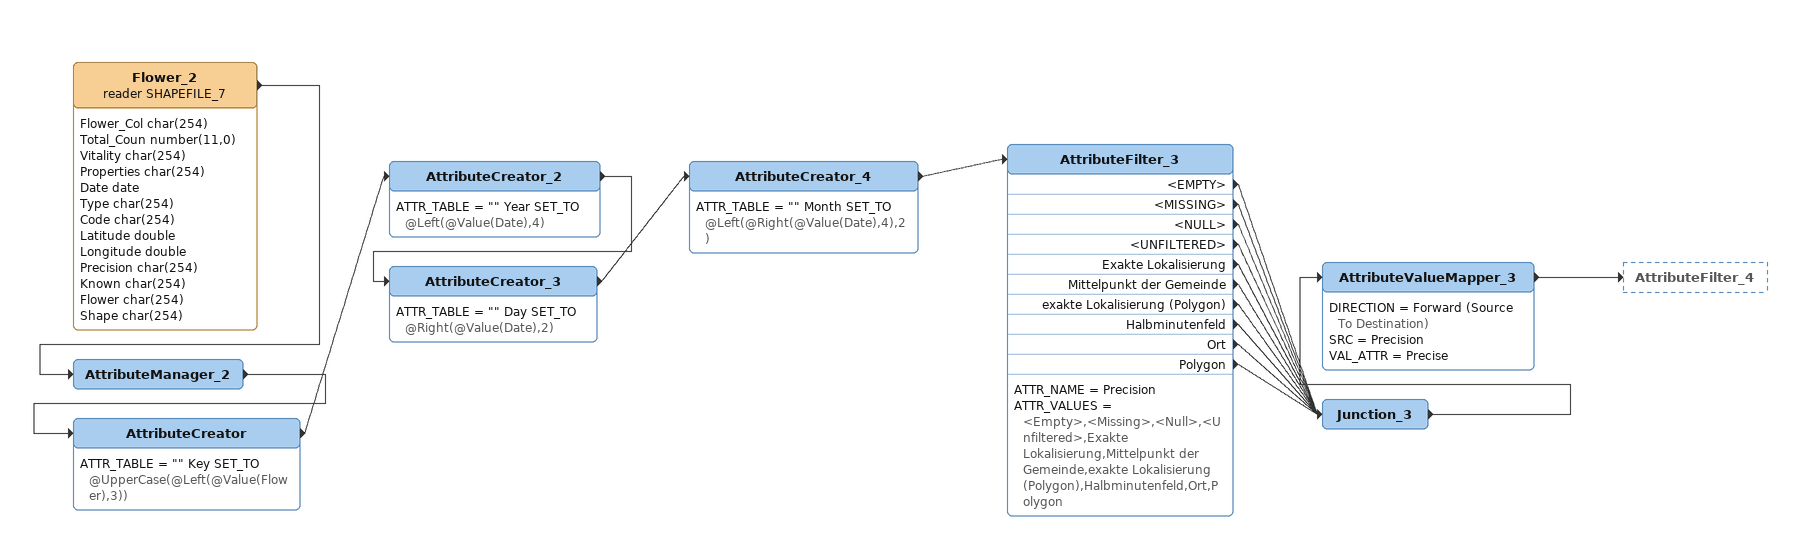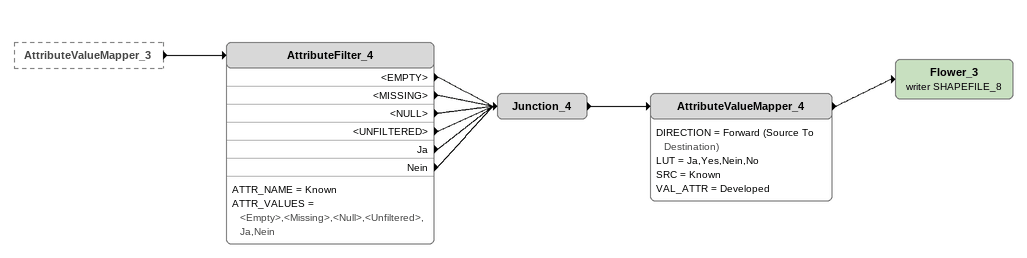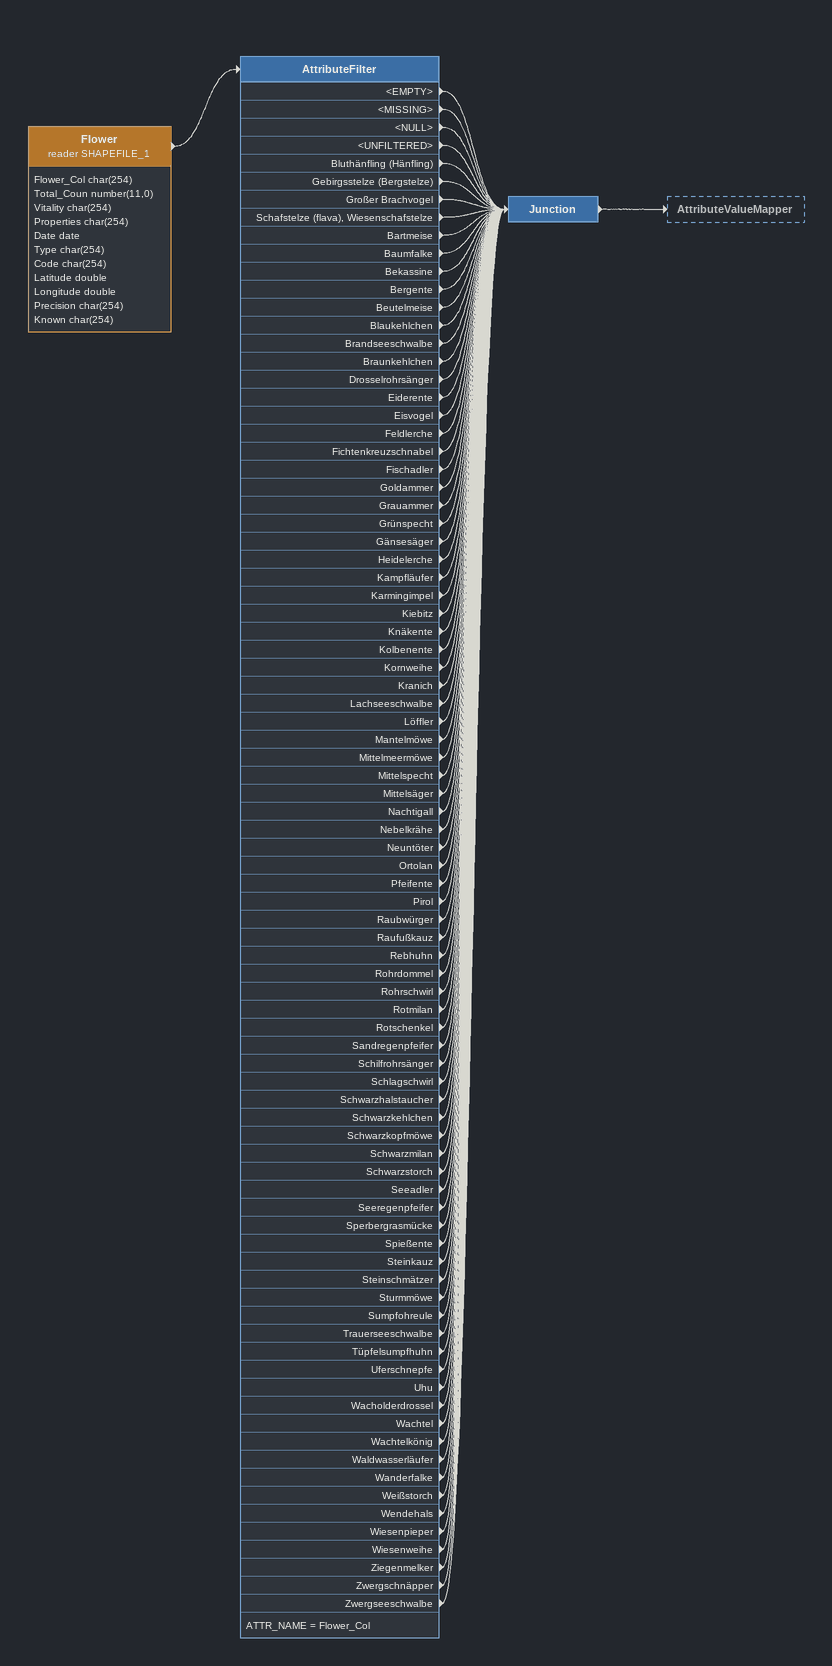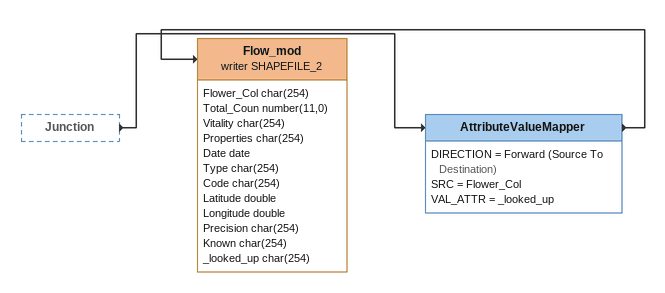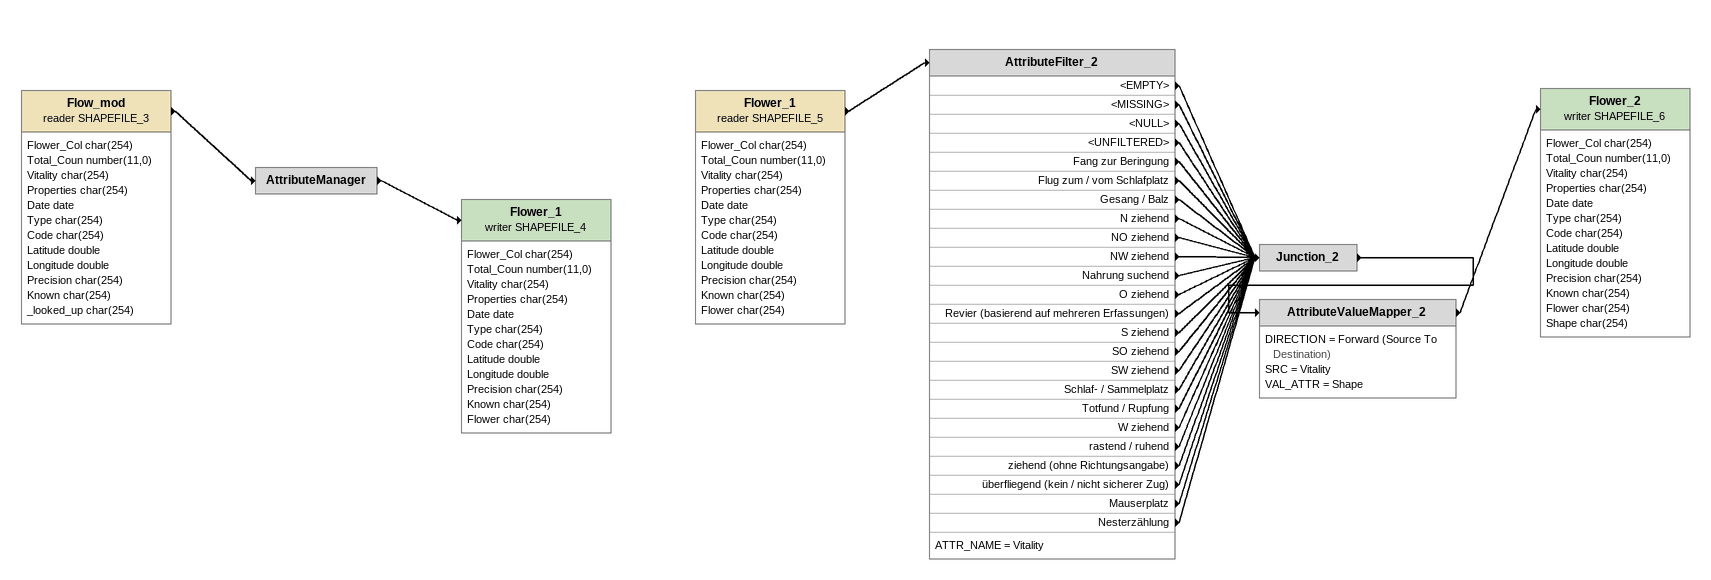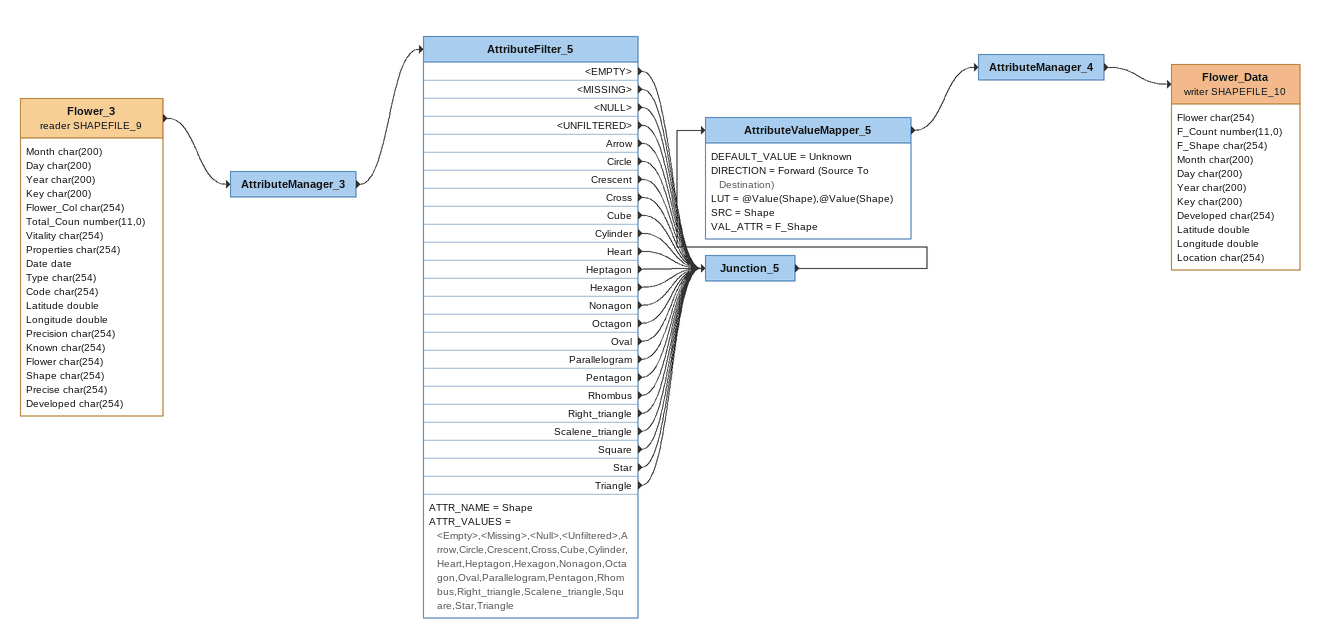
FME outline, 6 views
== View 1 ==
Flower_2 (reader SHAPEFILE_7)
    attributes: Flower_Col char(254), Total_Coun number(11,0), Vitality char(254), Properties char(254), Date date, Type char(254), Code char(254), Latitude double, Longitude double, Precision char(254), Known char(254), Flower char(254), Shape char(254)
    -> AttributeManager_2
AttributeManager_2
    -> AttributeCreator
AttributeCreator
    ATTR_TABLE = "" Key SET_TO @UpperCase(@Left(@Value(Flower),3))
    -> AttributeCreator_2
AttributeCreator_2
    ATTR_TABLE = "" Year SET_TO @Left(@Value(Date),4)
    -> AttributeCreator_3
AttributeCreator_3
    ATTR_TABLE = "" Day SET_TO @Right(@Value(Date),2)
    -> AttributeCreator_4
AttributeCreator_4
    ATTR_TABLE = "" Month SET_TO @Left(@Right(@Value(Date),4),2)
    -> AttributeFilter_3
AttributeFilter_3
    ATTR_NAME = Precision
    ATTR_VALUES = <Empty>,<Missing>,<Null>,<Unfiltered>,Exakte Lokalisierung,Mittelpunkt der Gemeinde,exakte Lokalisierung (Polygon),Halbminutenfeld,Ort,Polygon
    <EMPTY> -> Junction_3
    <MISSING> -> Junction_3
    <NULL> -> Junction_3
    <UNFILTERED> -> Junction_3
    Exakte Lokalisierung -> Junction_3
    Mittelpunkt der Gemeinde -> Junction_3
    exakte Lokalisierung (Polygon) -> Junction_3
    Halbminutenfeld -> Junction_3
    Ort -> Junction_3
    Polygon -> Junction_3
Junction_3
    -> AttributeValueMapper_3
AttributeValueMapper_3
    DIRECTION = Forward (Source To Destination)
    SRC = Precision
    VAL_ATTR = Precise
    -> AttributeFilter_4

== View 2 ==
AttributeValueMapper_3 [outside]
    -> AttributeFilter_4
AttributeFilter_4
    ATTR_NAME = Known
    ATTR_VALUES = <Empty>,<Missing>,<Null>,<Unfiltered>,Ja,Nein
    <EMPTY> -> Junction_4
    <MISSING> -> Junction_4
    <NULL> -> Junction_4
    <UNFILTERED> -> Junction_4
    Ja -> Junction_4
    Nein -> Junction_4
Junction_4
    -> AttributeValueMapper_4
AttributeValueMapper_4
    DIRECTION = Forward (Source To Destination)
    LUT = Ja,Yes,Nein,No
    SRC = Known
    VAL_ATTR = Developed
    -> Flower_3 (writer SHAPEFILE_8)
Flower_3 (writer SHAPEFILE_8)

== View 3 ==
Flower (reader SHAPEFILE_1)
    attributes: Flower_Col char(254), Total_Coun number(11,0), Vitality char(254), Properties char(254), Date date, Type char(254), Code char(254), Latitude double, Longitude double, Precision char(254), Known char(254)
    -> AttributeFilter
AttributeFilter
    ATTR_NAME = Flower_Col
    <EMPTY> -> Junction
    <MISSING> -> Junction
    <NULL> -> Junction
    <UNFILTERED> -> Junction
    Bluthänfling (Hänfling) -> Junction
    Gebirgsstelze (Bergstelze) -> Junction
    Großer Brachvogel -> Junction
    Schafstelze (flava), Wiesenschafstelze -> Junction
    Bartmeise -> Junction
    Baumfalke -> Junction
    Bekassine -> Junction
    Bergente -> Junction
    Beutelmeise -> Junction
    Blaukehlchen -> Junction
    Brandseeschwalbe -> Junction
    Braunkehlchen -> Junction
    Drosselrohrsänger -> Junction
    Eiderente -> Junction
    Eisvogel -> Junction
    Feldlerche -> Junction
    Fichtenkreuzschnabel -> Junction
    Fischadler -> Junction
    Goldammer -> Junction
    Grauammer -> Junction
    Grünspecht -> Junction
    Gänsesäger -> Junction
    Heidelerche -> Junction
    Kampfläufer -> Junction
    Karmingimpel -> Junction
    Kiebitz -> Junction
    Knäkente -> Junction
    Kolbenente -> Junction
    Kornweihe -> Junction
    Kranich -> Junction
    Lachseeschwalbe -> Junction
    Löffler -> Junction
    Mantelmöwe -> Junction
    Mittelmeermöwe -> Junction
    Mittelspecht -> Junction
    Mittelsäger -> Junction
    Nachtigall -> Junction
    Nebelkrähe -> Junction
    Neuntöter -> Junction
    Ortolan -> Junction
    Pfeifente -> Junction
    Pirol -> Junction
    Raubwürger -> Junction
    Raufußkauz -> Junction
    Rebhuhn -> Junction
    Rohrdommel -> Junction
    Rohrschwirl -> Junction
    Rotmilan -> Junction
    Rotschenkel -> Junction
    Sandregenpfeifer -> Junction
    Schilfrohrsänger -> Junction
    Schlagschwirl -> Junction
    Schwarzhalstaucher -> Junction
    Schwarzkehlchen -> Junction
    Schwarzkopfmöwe -> Junction
    Schwarzmilan -> Junction
    Schwarzstorch -> Junction
    Seeadler -> Junction
    Seeregenpfeifer -> Junction
    Sperbergrasmücke -> Junction
    Spießente -> Junction
    Steinkauz -> Junction
    Steinschmätzer -> Junction
    Sturmmöwe -> Junction
    Sumpfohreule -> Junction
    Trauerseeschwalbe -> Junction
    Tüpfelsumpfhuhn -> Junction
    Uferschnepfe -> Junction
    Uhu -> Junction
    Wacholderdrossel -> Junction
    Wachtel -> Junction
    Wachtelkönig -> Junction
    Waldwasserläufer -> Junction
    Wanderfalke -> Junction
    Weißstorch -> Junction
    Wendehals -> Junction
    Wiesenpieper -> Junction
    Wiesenweihe -> Junction
    Ziegenmelker -> Junction
    Zwergschnäpper -> Junction
    Zwergseeschwalbe -> Junction
Junction
    -> AttributeValueMapper

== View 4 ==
Junction [outside]
    -> AttributeValueMapper
AttributeValueMapper
    DIRECTION = Forward (Source To Destination)
    SRC = Flower_Col
    VAL_ATTR = _looked_up
    -> Flow_mod (writer SHAPEFILE_2)
Flow_mod (writer SHAPEFILE_2)
    attributes: Flower_Col char(254), Total_Coun number(11,0), Vitality char(254), Properties char(254), Date date, Type char(254), Code char(254), Latitude double, Longitude double, Precision char(254), Known char(254), _looked_up char(254)

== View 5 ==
Flow_mod (reader SHAPEFILE_3)
    attributes: Flower_Col char(254), Total_Coun number(11,0), Vitality char(254), Properties char(254), Date date, Type char(254), Code char(254), Latitude double, Longitude double, Precision char(254), Known char(254), _looked_up char(254)
    -> AttributeManager
AttributeManager
    -> Flower_1 (writer SHAPEFILE_4)
Flower_1 (writer SHAPEFILE_4)
    attributes: Flower_Col char(254), Total_Coun number(11,0), Vitality char(254), Properties char(254), Date date, Type char(254), Code char(254), Latitude double, Longitude double, Precision char(254), Known char(254), Flower char(254)
Flower_1 (reader SHAPEFILE_5)
    attributes: Flower_Col char(254), Total_Coun number(11,0), Vitality char(254), Properties char(254), Date date, Type char(254), Code char(254), Latitude double, Longitude double, Precision char(254), Known char(254), Flower char(254)
    -> AttributeFilter_2
AttributeFilter_2
    ATTR_NAME = Vitality
    <EMPTY> -> Junction_2
    <MISSING> -> Junction_2
    <NULL> -> Junction_2
    <UNFILTERED> -> Junction_2
    Fang zur Beringung -> Junction_2
    Flug zum / vom Schlafplatz -> Junction_2
    Gesang / Balz -> Junction_2
    N ziehend -> Junction_2
    NO ziehend -> Junction_2
    NW ziehend -> Junction_2
    Nahrung suchend -> Junction_2
    O ziehend -> Junction_2
    Revier (basierend auf mehreren Erfassungen) -> Junction_2
    S ziehend -> Junction_2
    SO ziehend -> Junction_2
    SW ziehend -> Junction_2
    Schlaf- / Sammelplatz -> Junction_2
    Totfund / Rupfung -> Junction_2
    W ziehend -> Junction_2
    rastend / ruhend -> Junction_2
    ziehend (ohne Richtungsangabe) -> Junction_2
    überfliegend (kein / nicht sicherer Zug) -> Junction_2
    Mauserplatz -> Junction_2
    Nesterzählung -> Junction_2
Junction_2
    -> AttributeValueMapper_2
AttributeValueMapper_2
    DIRECTION = Forward (Source To Destination)
    SRC = Vitality
    VAL_ATTR = Shape
    -> Flower_2 (writer SHAPEFILE_6)
Flower_2 (writer SHAPEFILE_6)
    attributes: Flower_Col char(254), Total_Coun number(11,0), Vitality char(254), Properties char(254), Date date, Type char(254), Code char(254), Latitude double, Longitude double, Precision char(254), Known char(254), Flower char(254), Shape char(254)

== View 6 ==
Flower_3 (reader SHAPEFILE_9)
    attributes: Month char(200), Day char(200), Year char(200), Key char(200), Flower_Col char(254), Total_Coun number(11,0), Vitality char(254), Properties char(254), Date date, Type char(254), Code char(254), Latitude double, Longitude double, Precision char(254), Known char(254), Flower char(254), Shape char(254), Precise char(254), Developed char(254)
    -> AttributeManager_3
AttributeManager_3
    -> AttributeFilter_5
AttributeFilter_5
    ATTR_NAME = Shape
    ATTR_VALUES = <Empty>,<Missing>,<Null>,<Unfiltered>,Arrow,Circle,Crescent,Cross,Cube,Cylinder,Heart,Heptagon,Hexagon,Nonagon,Octagon,Oval,Parallelogram,Pentagon,Rhombus,Right_triangle,Scalene_triangle,Square,Star,Triangle
    <EMPTY> -> Junction_5
    <MISSING> -> Junction_5
    <NULL> -> Junction_5
    <UNFILTERED> -> Junction_5
    Arrow -> Junction_5
    Circle -> Junction_5
    Crescent -> Junction_5
    Cross -> Junction_5
    Cube -> Junction_5
    Cylinder -> Junction_5
    Heart -> Junction_5
    Heptagon -> Junction_5
    Hexagon -> Junction_5
    Nonagon -> Junction_5
    Octagon -> Junction_5
    Oval -> Junction_5
    Parallelogram -> Junction_5
    Pentagon -> Junction_5
    Rhombus -> Junction_5
    Right_triangle -> Junction_5
    Scalene_triangle -> Junction_5
    Square -> Junction_5
    Star -> Junction_5
    Triangle -> Junction_5
Junction_5
    -> AttributeValueMapper_5
AttributeValueMapper_5
    DEFAULT_VALUE = Unknown
    DIRECTION = Forward (Source To Destination)
    LUT = @Value(Shape),@Value(Shape)
    SRC = Shape
    VAL_ATTR = F_Shape
    -> AttributeManager_4
AttributeManager_4
    -> Flower_Data (writer SHAPEFILE_10)
Flower_Data (writer SHAPEFILE_10)
    attributes: Flower char(254), F_Count number(11,0), F_Shape char(254), Month char(200), Day char(200), Year char(200), Key char(200), Developed char(254), Latitude double, Longitude double, Location char(254)
